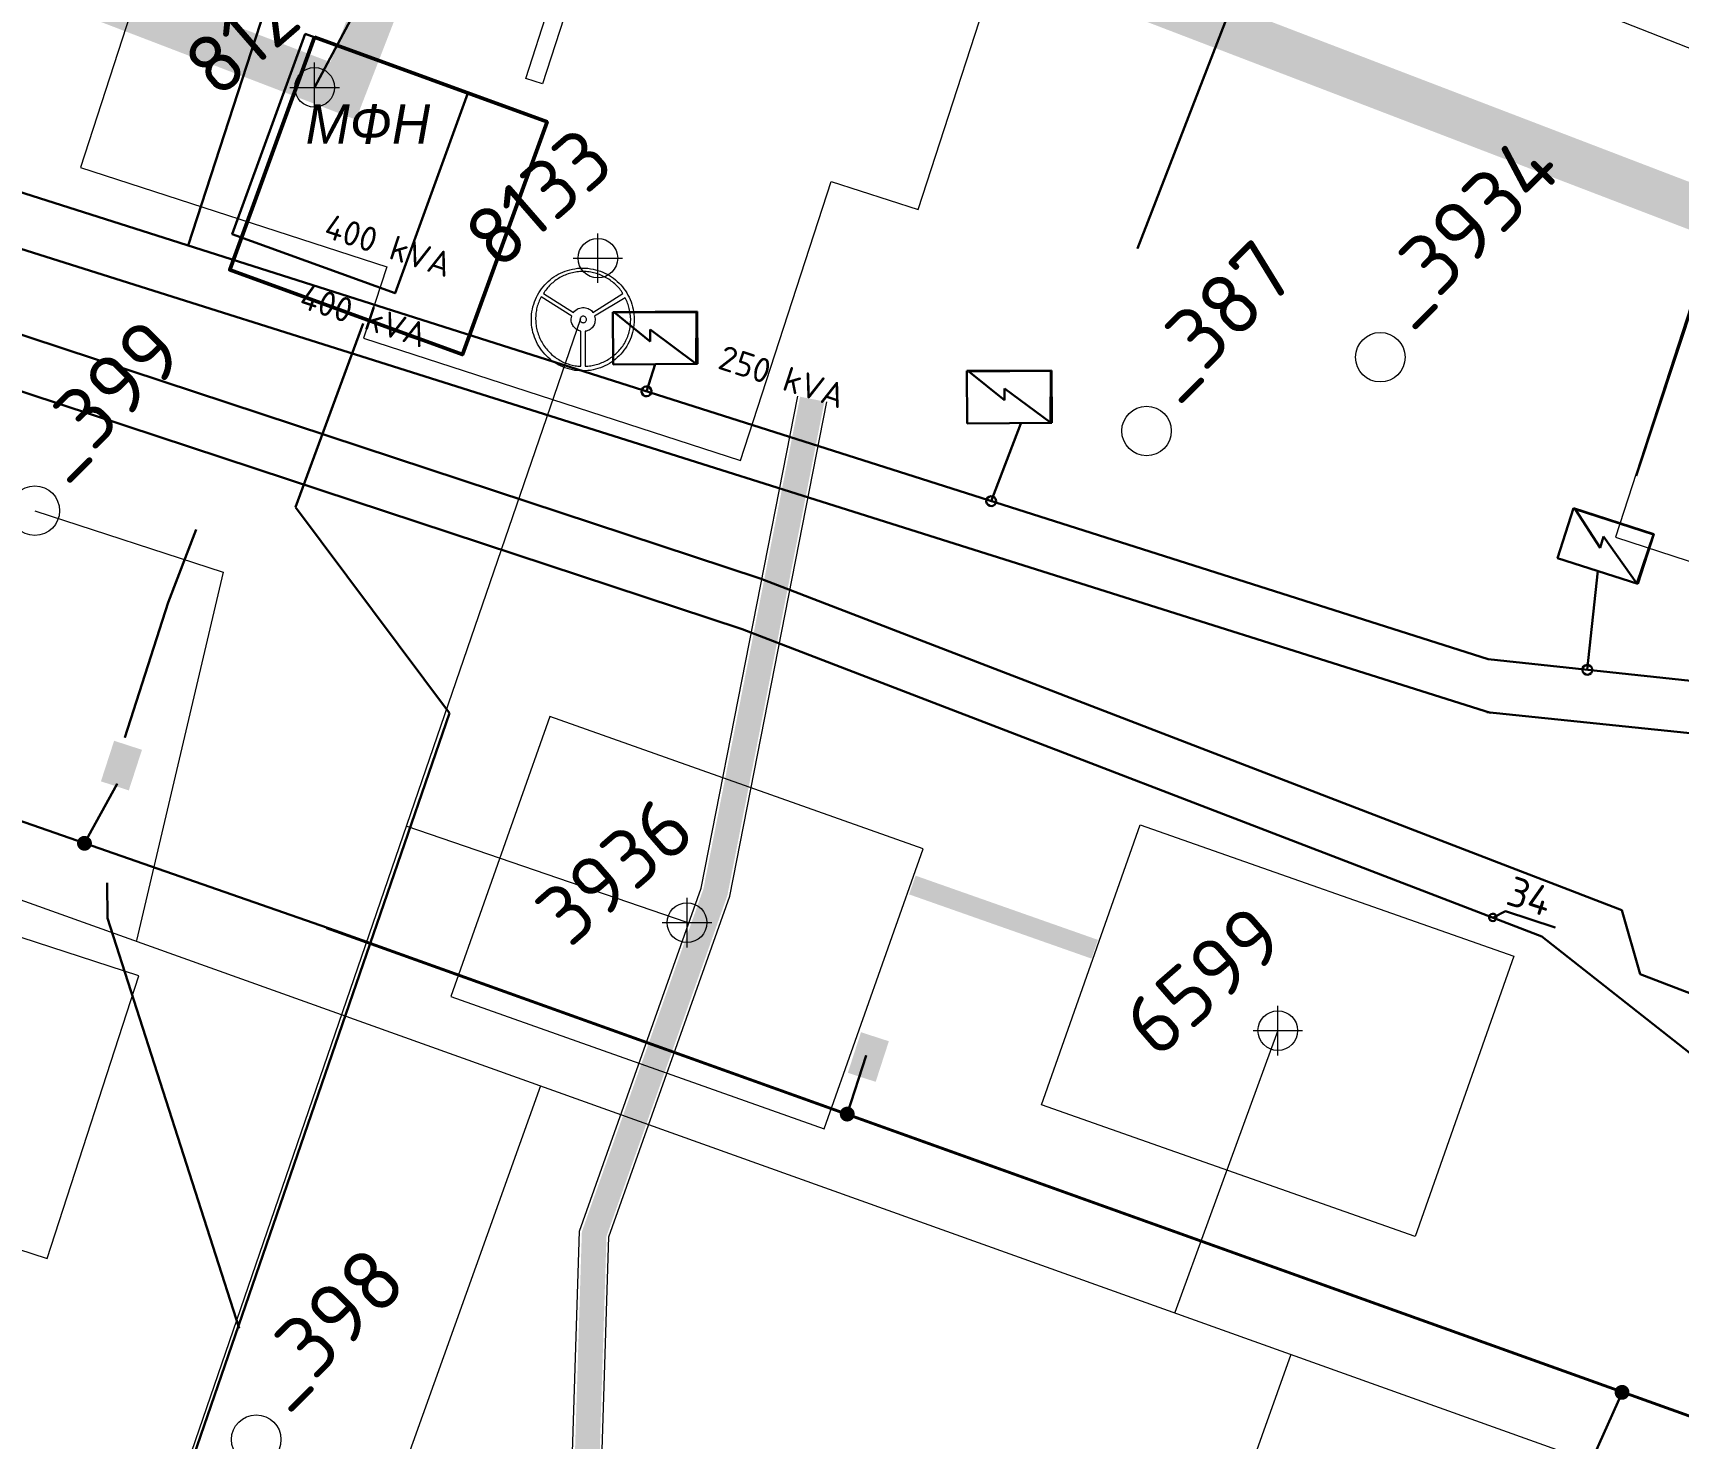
# Model space of a CAD drawing. Header units: millimetres. Extents: x 519 to 9564855, y -810 to 5021775.
# Drawn here: x 9532235.9 to 9532568.1, y 4999349.7 to 4999633.5 of the extents above; entities that cross this region are included whole.
import ezdxf

# ---------------------------------------------------------------- set-up
doc = ezdxf.new("R2010")
doc.units = ezdxf.units.MM
doc.header["$LTSCALE"] = 2
doc.header["$MEASUREMENT"] = 0
doc.header["$PDMODE"] = 2
doc.header["$PDSIZE"] = 5
doc.linetypes.add('1', pattern=[0])
for name, color, linetype in [('Existing roads', 41, 'Continuous'), ('OilColl&Flowlines', 3, 'Continuous'), ('OLD WELLS(dr.bfr2000)', 24, 'Continuous'), ('ROAD_GROUND', 9, 'Continuous'), ('Наименования объектов', 250, 'Continuous'), ('Скважины на 2013 год.', 21, '1'), ('Скважины на 2015 год', 7, 'Continuous'), ('Скважины на 2020 год', 140, 'Continuous')]:
    doc.layers.add(name, color=color, linetype=linetype)
for name, color, linetype, lineweight in [('SteamInjInfrastructure', 25, 'Continuous', 100), ('Скважины на 2022 год', 60, 'Continuous', 13), ('ТХ_Проект. НГ', 244, 'g_122_n', 50), ('Электро', 1, 'Continuous', 30), ('Электроснаб', 1, 'Continuous', 18), ('Электроснабжене', 1, 'Continuous', 18)]:
    doc.layers.add(name, color=color, linetype=linetype, lineweight=lineweight)
doc.styles.add('92051501$0$STANDARD', font='simplex.shx')
doc.styles.add('Elect', font='isocpeur.ttf')
doc.styles.add('GeoApp', font='', dxfattribs={"height": 1})
doc.styles.add('Line_GUGK', font='')
doc.styles.get("Standard").update_dxf_attribs({"font": 'isocpeur.ttf', "width": 0.5})
doc.styles.get('GeoApp').set_extended_font_data('D431', italic=True)
doc.styles.get('Line_GUGK').set_extended_font_data('Bm431', italic=True)
doc.linetypes.add('g5_122_n', pattern='A,1,-1,1.5,-0.3,["Н",GeoApp,S=1,R=0,X=0,Y=-0.5],-1.5,1.5,-1,4,-1,4,-1,3', length=20.8)
doc.linetypes.add('g_122_n', pattern='A,2,-2,3,-0.6,["Н",Line_GUGK,S=2,R=0,X=0,Y=-1],-3,3,-2,8,-2,8,-2,6', length=41.6)
doc.linetypes.add('STM_LINE', pattern='A,0.5,-0.2,["S",92051501$0$STANDARD,S=0.1,R=0,X=-0.1,Y=-0.05],-0.05', length=0.75)
pattern_1 = [(45, (2e-07, 3e-08), (-2.6516504294, 2.6516504294), [])]

# ---------------------------------------------------------------- blocks, each defined once
blk = doc.blocks.new('A$C80b59c50')
at = {"color": 24, "linetype": 'g5_122_n', "lineweight": 30, "ltscale": 5}
for p, q in [((66.31, 37.82, -25.78), (52.67, 0.73, -25.78)), ((52.67, 0.73, -25.78), (83.73, -40.89, -25.78)), ((83.73, -40.89, -25.78), (-70.19, -488.02, -25.78))]:
    blk.add_line(p, q, dxfattribs=at)
at = {"color": 1, "linetype": 'ByBlock', "lineweight": 30, "ltscale": 5, "elevation": -25.78}
blk.add_lwpolyline([(54.57, 96.29), (87.46, 84.32), (72.76, 43.91), (39.86, 55.88)], close=True, dxfattribs=at)
at = {"layer": 'Наименования объектов', "lineweight": 50, "ltscale": 0.5, "elevation": -25.78}
blk.add_lwpolyline([(56.45, 95.6), (39.35, 48.62), (86.34, 31.52), (103.43, 78.51), (56.45, 95.6)], dxfattribs=at)
at = {"color": 6, "linetype": 'ByBlock', "lineweight": 50, "style": 'GeoApp'}
blk.add_text('МФН', height=8, dxfattribs=at).set_placement((54.69, 74.1))

msp = doc.modelspace()

# ---------------------------------------------------------------- hatches: boundary and pattern name
at = {"layer": 'Existing roads', "linetype": 'ByBlock', "lineweight": 0, "ltscale": 80}
h = msp.add_hatch(dxfattribs=at)
h.set_pattern_fill('ANSI31', color=0, scale=30, style=0)
h.set_pattern_definition(pattern_1)
edge = h.paths.add_edge_path()
edge.add_line((9532778.519, 4999230.469), (9531406.804, 4999722.068))
edge.add_line((9531988.9698, 4999513.27001), (9531985.02959, 4999501.29115))
edge.add_line((9531985.02959, 4999501.29115), (9532135.5995, 4999447.17366))
edge.add_line((9532135.5995, 4999447.17366), (9532139.95261, 4999459.32019))
h = msp.add_hatch(dxfattribs=at)
h.set_pattern_fill('ANSI31', color=0, scale=30, style=0)
h.set_pattern_definition(pattern_1)
edge = h.paths.add_edge_path()
edge.add_line((9531793.51542, 4999569.26863), (9531798.02798, 4999581.86007))
edge.add_line((9531941.09132, 4999530.58864), (9531936.69892, 4999518.35317))
edge.add_line((9531936.69892, 4999518.35317), (9531793.51542, 4999569.26863))
edge.add_line((9532778.519, 4999230.469), (9531406.804, 4999722.068))
h = msp.add_hatch(dxfattribs=at)
h.set_pattern_fill('ANSI31', color=0, scale=30, style=0)
h.set_pattern_definition(pattern_1)
edge = h.paths.add_edge_path()
edge.add_line((9531785.9778, 4999571.94897), (9531748.25838, 4999585.36184))
edge.add_line((9531748.25838, 4999585.36184), (9531752.81099, 4999598.06506))
edge.add_line((9531790.46586, 4999584.57021), (9531785.9778, 4999571.94897))
edge.add_line((9532778.519, 4999230.469), (9531406.804, 4999722.068))
at = {"layer": 'Электро', "ltscale": 0.5}
for points in [[(9532249.64778, 4999482.33798), (9532255.27016, 4999480.51193), (9532257.93229, 4999488.70857), (9532252.30992, 4999490.53462)], [(9532400.47836, 4999423.47851), (9532406.10074, 4999421.65245), (9532408.76288, 4999429.84909), (9532403.1405, 4999431.67515)]]:
    msp.add_hatch(color=256, dxfattribs=at).paths.add_polyline_path(points)
at = {"layer": 'Электроснаб', "linetype": 'ByBlock', "lineweight": 0, "ltscale": 0.5}
for points in [[(9532249.64778, 4999482.33798), (9532255.27016, 4999480.51193), (9532257.93229, 4999488.70857), (9532252.30992, 4999490.53462)], [(9532400.47836, 4999423.47851), (9532406.10074, 4999421.65245), (9532408.76288, 4999429.84909), (9532403.1405, 4999431.67515)]]:
    msp.add_hatch(color=1, dxfattribs=at).paths.add_polyline_path(points)
at = {"layer": 'Электроснабжене', "linetype": 'ByBlock', "lineweight": 0, "ltscale": 0.5}
for points in [[(9532249.64778, 4999482.33798), (9532255.27016, 4999480.51193), (9532257.93229, 4999488.70857), (9532252.30992, 4999490.53462)], [(9532400.47836, 4999423.47851), (9532406.10074, 4999421.65245), (9532408.76288, 4999429.84909), (9532403.1405, 4999431.67515)]]:
    msp.add_hatch(color=1, dxfattribs=at).paths.add_polyline_path(points)

# ---------------------------------------------------------------- linework, layer by layer
at = {"layer": 'OilColl&Flowlines', "linetype": 'ByBlock', "lineweight": 0, "ltscale": 50}
for p, q in [((9531593.58748, 4999687.40406), (9532633.13594, 4999315.37923, 0.66924)), ((9532236.3, 4999537), (9532274.32905, 4999524.59874)), ((9532274.32905, 4999524.59874), (9532256.81459, 4999450.17574)), ((9532487.3, 4999432), (9532466.52179, 4999375.05962)), ((9532309.25768, 4999339.32512), (9532338.4852, 4999420.92172))]:
    msp.add_line(p, q, dxfattribs=at)
at = {"layer": 'OilColl&Flowlines', "lineweight": 0}
msp.add_line((9532346.5, 4999575.75), (9532165.95911, 4999050.15317), dxfattribs=at)
at = {"layer": 'OilColl&Flowlines', "lineweight": 0, "ltscale": 50}
msp.add_line((9532469, 4999308), (9532490.00717, 4999366.64727), dxfattribs=at)
at = {"layer": 'OilColl&Flowlines', "lineweight": 0}
for points in [[(9532346.95701, 4999586.00169), (9532346.95701, 4999586.00169), (9532347.48674, 4999585.9913), (9532348.00607, 4999585.94975), (9532348.52541, 4999585.87705), (9532349.03436, 4999585.79395), (9532349.53292, 4999585.66931), (9532350.02109, 4999585.53428), (9532350.50927, 4999585.3681), (9532350.97667, 4999585.18114), (9532351.43369, 4999584.9734), (9532351.88032, 4999584.74489), (9532352.31656, 4999584.49561), (9532352.74241, 4999584.22556), (9532353.14749, 4999583.93473), (9532353.54219, 4999583.62313), (9532353.91611, 4999583.30114), (9532354.27965, 4999582.95838), (9532354.62241, 4999582.59484), (9532354.95478, 4999582.22092), (9532355.26638, 4999581.82623), (9532355.55721, 4999581.42115), (9532355.82727, 4999580.99529), (9532356.07655, 4999580.55905), (9532356.30505, 4999580.11242), (9532356.52317, 4999579.65541), (9532356.71014, 4999579.17762), (9532356.87632, 4999578.69983), (9532357.01135, 4999578.20127), (9532357.1256, 4999577.7027), (9532357.21908, 4999577.19376), (9532357.29179, 4999576.67442), (9532357.33334, 4999576.1447), (9532357.34372, 4999575.61498), (9532357.34372, 4999575.61498), (9532357.33334, 4999575.07487), (9532357.29179, 4999574.54514), (9532357.21908, 4999574.02581), (9532357.1256, 4999573.51686), (9532357.01135, 4999573.0183), (9532356.87632, 4999572.51974), (9532356.71014, 4999572.03156), (9532356.52317, 4999571.56416), (9532356.30505, 4999571.10714), (9532356.07655, 4999570.66051), (9532355.82727, 4999570.22427), (9532355.55721, 4999569.79842), (9532355.26638, 4999569.39334), (9532354.95478, 4999568.99864), (9532354.62241, 4999568.62472), (9532354.27965, 4999568.26118), (9532353.91611, 4999567.91842), (9532353.54219, 4999567.59643), (9532353.14749, 4999567.28483), (9532352.74241, 4999566.99401), (9532352.31656, 4999566.72395), (9532351.88032, 4999566.47467), (9532351.43369, 4999566.24616), (9532350.97667, 4999566.03843), (9532350.50927, 4999565.85147), (9532350.02109, 4999565.69567), (9532349.53292, 4999565.55025), (9532349.03436, 4999565.436), (9532348.52541, 4999565.34252), (9532348.00607, 4999565.2802), (9532347.48674, 4999565.23865), (9532346.95701, 4999565.22826), (9532346.95701, 4999565.22826), (9532346.41691, 4999565.23865), (9532345.88718, 4999565.2802), (9532345.36785, 4999565.34252), (9532344.8589, 4999565.436), (9532344.34995, 4999565.55025), (9532343.86177, 4999565.69567), (9532343.3736, 4999565.85147), (9532342.9062, 4999566.03843), (9532342.4388, 4999566.24616), (9532341.99217, 4999566.47467), (9532341.55592, 4999566.72395), (9532341.14046, 4999566.99401), (9532340.73537, 4999567.28483), (9532340.34068, 4999567.59643), (9532339.96676, 4999567.91842), (9532339.60322, 4999568.26118), (9532339.26046, 4999568.62472), (9532338.92809, 4999568.99864), (9532338.62687, 4999569.39334), (9532338.33604, 4999569.79842), (9532338.06599, 4999570.22427), (9532337.81671, 4999570.66051), (9532337.5882, 4999571.10714), (9532337.38047, 4999571.56416), (9532337.19351, 4999572.03156), (9532337.03771, 4999572.51974), (9532336.89229, 4999573.0183), (9532336.77804, 4999573.51686), (9532336.68456, 4999574.02581), (9532336.62224, 4999574.54514), (9532336.58069, 4999575.07487), (9532336.5703, 4999575.61498), (9532336.5703, 4999575.61498), (9532336.58069, 4999576.1447), (9532336.62224, 4999576.67442), (9532336.68456, 4999577.19376), (9532336.77804, 4999577.7027), (9532336.89229, 4999578.20127), (9532337.03771, 4999578.69983), (9532337.19351, 4999579.17762), (9532337.38047, 4999579.65541), (9532337.5882, 4999580.11242), (9532337.81671, 4999580.55905), (9532338.06599, 4999580.99529), (9532338.33604, 4999581.42115), (9532338.62687, 4999581.82623), (9532338.92809, 4999582.22092), (9532339.26046, 4999582.59484), (9532339.60322, 4999582.95838), (9532339.96676, 4999583.30114), (9532340.34068, 4999583.62313), (9532340.73537, 4999583.93473), (9532341.14046, 4999584.22556), (9532341.55592, 4999584.49561), (9532341.99217, 4999584.74489), (9532342.4388, 4999584.9734), (9532342.9062, 4999585.18114), (9532343.3736, 4999585.3681), (9532343.86177, 4999585.53428), (9532344.34995, 4999585.66931), (9532344.8589, 4999585.79395), (9532345.36785, 4999585.87705), (9532345.88718, 4999585.94975), (9532346.41691, 4999585.9913), (9532346.95701, 4999586.00169)], [(9532345.08741, 4999577.03795), (9532345.08741, 4999577.03795), (9532345.29514, 4999577.28724), (9532345.53403, 4999577.50536), (9532345.7937, 4999577.68193), (9532346.05337, 4999577.81696), (9532346.33381, 4999577.91044), (9532346.62464, 4999577.98315), (9532346.91547, 4999578.01431), (9532347.2063, 4999578.01431), (9532347.48674, 4999577.98315), (9532347.76718, 4999577.92083), (9532348.02685, 4999577.83773), (9532348.26574, 4999577.72348), (9532348.49425, 4999577.58845), (9532348.68121, 4999577.42226), (9532348.8474, 4999577.24569), (9532348.98242, 4999577.03795), (9532355.06904, 4999580.84988), (9532355.06904, 4999580.84988), (9532354.92362, 4999581.08877), (9532354.75743, 4999581.31728), (9532354.59125, 4999581.54579), (9532354.41467, 4999581.77429), (9532354.22771, 4999581.99242), (9532354.04075, 4999582.21054), (9532353.83302, 4999582.41827), (9532353.62528, 4999582.626), (9532353.40716, 4999582.82335), (9532353.18904, 4999583.0207), (9532352.95015, 4999583.20766), (9532352.71125, 4999583.38423), (9532352.47236, 4999583.56081), (9532352.22308, 4999583.727), (9532351.96341, 4999583.89318), (9532351.70374, 4999584.0386), (9532351.43369, 4999584.18401), (9532351.16363, 4999584.32943), (9532350.88319, 4999584.45407), (9532350.60275, 4999584.57871), (9532350.32231, 4999584.69296), (9532350.03148, 4999584.79683), (9532349.74065, 4999584.89031), (9532349.44982, 4999584.9734), (9532349.14861, 4999585.0565), (9532348.8474, 4999585.11882), (9532348.54618, 4999585.18114), (9532348.23458, 4999585.23307), (9532347.93337, 4999585.26423), (9532347.62176, 4999585.29539), (9532347.31016, 4999585.30578), (9532346.99856, 4999585.31616), (9532346.99856, 4999585.31616), (9532346.68696, 4999585.30578), (9532346.37536, 4999585.29539), (9532346.06376, 4999585.26423), (9532345.75216, 4999585.23307), (9532345.45094, 4999585.18114), (9532345.14973, 4999585.1292), (9532344.84851, 4999585.06688), (9532344.55768, 4999584.99417), (9532344.25647, 4999584.90069), (9532343.97603, 4999584.80721), (9532343.6852, 4999584.71373), (9532343.40476, 4999584.59948), (9532343.1347, 4999584.47484), (9532342.86465, 4999584.3502), (9532342.5946, 4999584.21517), (9532342.33493, 4999584.06976), (9532342.07526, 4999583.92434), (9532341.82598, 4999583.75816), (9532341.5767, 4999583.59197), (9532341.3378, 4999583.42578), (9532341.1093, 4999583.23882), (9532340.88079, 4999583.05186), (9532340.66267, 4999582.8649), (9532340.44455, 4999582.65717), (9532340.23681, 4999582.44943), (9532340.03947, 4999582.2417), (9532339.8525, 4999582.02358), (9532339.66554, 4999581.79507), (9532339.48897, 4999581.56656), (9532339.3124, 4999581.33805), (9532339.15659, 4999581.09916), (9532339.00079, 4999580.84988), (9532345.08741, 4999577.03795)], [(9532346.55193, 4999573.22603), (9532346.55193, 4999573.22603), (9532346.31304, 4999573.30913), (9532346.08453, 4999573.40261), (9532345.85602, 4999573.52725), (9532345.64829, 4999573.66227), (9532345.45094, 4999573.81807), (9532345.27437, 4999573.98426), (9532345.10818, 4999574.17122), (9532344.97315, 4999574.36857), (9532344.84851, 4999574.5763), (9532344.74464, 4999574.79443), (9532344.67194, 4999575.02293), (9532344.62, 4999575.26183), (9532344.59923, 4999575.51111), (9532344.60962, 4999575.76039), (9532344.65116, 4999576.00967), (9532344.72387, 4999576.26934), (9532338.52301, 4999580.16435), (9532338.52301, 4999580.16435), (9532338.38798, 4999579.91507), (9532338.26334, 4999579.66579), (9532338.14908, 4999579.40612), (9532338.04522, 4999579.14646), (9532337.94135, 4999578.8764), (9532337.84787, 4999578.59596), (9532337.76478, 4999578.32591), (9532337.69207, 4999578.03508), (9532337.62975, 4999577.75464), (9532337.57781, 4999577.46381), (9532337.52588, 4999577.17298), (9532337.49472, 4999576.88215), (9532337.46356, 4999576.58094), (9532337.44279, 4999576.27972), (9532337.4324, 4999575.97851), (9532337.4324, 4999575.6773), (9532337.44279, 4999575.37608), (9532337.46356, 4999575.07487), (9532337.48433, 4999574.76327), (9532337.52588, 4999574.46205), (9532337.56743, 4999574.16084), (9532337.62975, 4999573.85962), (9532337.69207, 4999573.55841), (9532337.76478, 4999573.25719), (9532337.84787, 4999572.95598), (9532337.94135, 4999572.66515), (9532338.04522, 4999572.37432), (9532338.15947, 4999572.08349), (9532338.28411, 4999571.79267), (9532338.41914, 4999571.51222), (9532338.56455, 4999571.23178), (9532338.72035, 4999570.95134), (9532338.72035, 4999570.95134), (9532338.87615, 4999570.68129), (9532339.05273, 4999570.42162), (9532339.21892, 4999570.16195), (9532339.40588, 4999569.91267), (9532339.60322, 4999569.67378), (9532339.80057, 4999569.43488), (9532339.99792, 4999569.20637), (9532340.21604, 4999568.98825), (9532340.42377, 4999568.78052), (9532340.65228, 4999568.57279), (9532340.88079, 4999568.37544), (9532341.11968, 4999568.18848), (9532341.35858, 4999568.00152), (9532341.59747, 4999567.83533), (9532341.84675, 4999567.66914), (9532342.10642, 4999567.51334), (9532342.3557, 4999567.35754), (9532342.62576, 4999567.22251), (9532342.88542, 4999567.08749), (9532343.15548, 4999566.96285), (9532343.42553, 4999566.84859), (9532343.70597, 4999566.74472), (9532343.97603, 4999566.64086), (9532344.25647, 4999566.55776), (9532344.5473, 4999566.47467), (9532344.82774, 4999566.40196), (9532345.10818, 4999566.33964), (9532345.39901, 4999566.28771), (9532345.68984, 4999566.23578), (9532345.97028, 4999566.20462), (9532346.2611, 4999566.18384), (9532346.55193, 4999566.16307), (9532346.55193, 4999573.22603)], [(9532349.34596, 4999576.26934), (9532349.34596, 4999576.26934), (9532349.40828, 4999575.99928), (9532349.43944, 4999575.72923), (9532349.43944, 4999575.46956), (9532349.41866, 4999575.22028), (9532349.37712, 4999574.971), (9532349.3148, 4999574.7321), (9532349.22132, 4999574.51398), (9532349.11745, 4999574.30625), (9532348.98242, 4999574.1089), (9532348.81624, 4999573.92194), (9532348.63966, 4999573.76614), (9532348.44231, 4999573.61034), (9532348.22419, 4999573.4857), (9532347.9853, 4999573.38183), (9532347.72563, 4999573.28835), (9532347.44519, 4999573.22603), (9532347.44519, 4999566.16307), (9532347.44519, 4999566.16307), (9532347.72563, 4999566.17346), (9532348.00607, 4999566.19423), (9532348.28651, 4999566.22539), (9532348.56695, 4999566.26694), (9532348.8474, 4999566.31887), (9532349.12784, 4999566.3708), (9532349.40828, 4999566.44351), (9532349.68872, 4999566.51622), (9532349.96916, 4999566.59931), (9532350.2496, 4999566.69279), (9532350.53004, 4999566.79666), (9532350.8001, 4999566.90053), (9532351.07015, 4999567.02517), (9532351.34021, 4999567.14981), (9532351.61026, 4999567.28483), (9532351.86993, 4999567.43025), (9532352.1296, 4999567.57566), (9532352.38926, 4999567.74185), (9532352.63854, 4999567.90804), (9532352.88783, 4999568.08461), (9532353.12672, 4999568.26118), (9532353.36561, 4999568.45853), (9532353.59412, 4999568.65588), (9532353.82263, 4999568.86361), (9532354.04075, 4999569.07135), (9532354.24849, 4999569.29986), (9532354.45622, 4999569.52836), (9532354.65357, 4999569.76726), (9532354.84053, 4999570.00615), (9532355.02749, 4999570.25543), (9532355.19368, 4999570.5151), (9532355.35986, 4999570.78515), (9532355.35986, 4999570.78515), (9532355.51566, 4999571.0656), (9532355.66108, 4999571.34604), (9532355.7961, 4999571.63687), (9532355.92075, 4999571.91731), (9532356.02461, 4999572.20813), (9532356.12848, 4999572.50935), (9532356.22196, 4999572.80018), (9532356.30505, 4999573.091), (9532356.37776, 4999573.39222), (9532356.45047, 4999573.69343), (9532356.5024, 4999573.98426), (9532356.54395, 4999574.28548), (9532356.57511, 4999574.58669), (9532356.60627, 4999574.88791), (9532356.61666, 4999575.17873), (9532356.62704, 4999575.47995), (9532356.62704, 4999575.78116), (9532356.60627, 4999576.07199), (9532356.58549, 4999576.36282), (9532356.55433, 4999576.66403), (9532356.52317, 4999576.95486), (9532356.47124, 4999577.2353), (9532356.41931, 4999577.52613), (9532356.3466, 4999577.80657), (9532356.27389, 4999578.08701), (9532356.1908, 4999578.36745), (9532356.09732, 4999578.64789), (9532356.00384, 4999578.91795), (9532355.88959, 4999579.17762), (9532355.77533, 4999579.44767), (9532355.65069, 4999579.70734), (9532355.51566, 4999579.95662), (9532349.34596, 4999576.26934)], [(9532347.04011, 4999576.26934), (9532347.04011, 4999576.26934), (9532346.90508, 4999576.25895), (9532346.78044, 4999576.2174), (9532346.67657, 4999576.15508), (9532346.57271, 4999576.08238), (9532346.5, 4999575.97851), (9532346.43768, 4999575.87464), (9532346.39613, 4999575.75), (9532346.38575, 4999575.61498), (9532346.38575, 4999575.61498), (9532346.39613, 4999575.47995), (9532346.43768, 4999575.36569), (9532346.5, 4999575.25144), (9532346.57271, 4999575.15796), (9532346.67657, 4999575.07487), (9532346.78044, 4999575.02293), (9532346.90508, 4999574.98139), (9532347.04011, 4999574.971), (9532347.04011, 4999574.971), (9532347.17514, 4999574.98139), (9532347.28939, 4999575.02293), (9532347.40364, 4999575.07487), (9532347.49712, 4999575.15796), (9532347.58022, 4999575.25144), (9532347.63215, 4999575.36569), (9532347.6737, 4999575.47995), (9532347.68408, 4999575.61498), (9532347.68408, 4999575.61498), (9532347.6737, 4999575.75), (9532347.63215, 4999575.87464), (9532347.58022, 4999575.97851), (9532347.49712, 4999576.08238), (9532347.40364, 4999576.15508), (9532347.28939, 4999576.2174), (9532347.17514, 4999576.25895), (9532347.04011, 4999576.26934)]]:
    msp.add_lwpolyline(points, dxfattribs=at)
at = {"layer": 'OLD WELLS(dr.bfr2000)', "lineweight": 0}
for centre in [(9532508, 4999568), (9532460.8, 4999553.1), (9532236.3, 4999537), (9532281, 4999349.4)]:
    msp.add_circle(centre, 5, dxfattribs=at)
at = {"layer": 'ROAD_GROUND', "color": 8, "lineweight": 0, "const_width": 9}
msp.add_lwpolyline([(9532686.37022, 4999554.15545), (9532325.87, 4999692.26), (9532298.56, 4999621.78), (9531494.3682, 4999929.91227)], dxfattribs=at)
at = {"layer": 'ROAD_GROUND', "lineweight": 0, "const_width": 5}
msp.add_lwpolyline([(9532346.00727, 4999287.19794), (9532349.25311, 4999390.91665), (9532373.73577, 4999459.94973), (9532393.29323, 4999559.53314)], dxfattribs=at)
at = {"layer": 'ROAD_GROUND', "lineweight": 0}
for points in [[(9532343.00874, 4999287.29178), (9532346.26921, 4999391.47829), (9532370.83454, 4999460.74445), (9532390.34947, 4999560.11127)], [(9532349.0058, 4999287.10411), (9532352.237, 4999390.355), (9532376.637, 4999459.155), (9532396.237, 4999558.955)]]:
    msp.add_lwpolyline(points, dxfattribs=at)
at = {"layer": 'SteamInjInfrastructure', "color": 6, "linetype": 'STM_LINE', "lineweight": 0, "ltscale": 15}
msp.add_line((9532710.904, 4999574.956), (9532463.055, 4999672.74), dxfattribs=at)
at = {"layer": 'Скважины на 2013 год.', "color": 3, "linetype": 'ByBlock', "lineweight": 0, "ltscale": 5}
msp.add_line((9532368, 4999453.8), (9532311.30053, 4999473.27609), dxfattribs=at)
at = {"layer": 'Скважины на 2013 год.', "color": 0, "linetype": 'ByBlock', "lineweight": 0}
msp.add_lwpolyline([(9532320.27616, 4999438.88574), (9532395.68037, 4999412.16111), (9532415.72384, 4999468.71426), (9532340.31963, 4999495.43889)], close=True, dxfattribs=at)
msp.add_circle((9532368, 4999453.8), 4, dxfattribs=at)
msp.add_point((9532368, 4999453.8), dxfattribs=at)
at = {"layer": 'Скважины на 2015 год', "color": 9, "linetype": 'ByBlock', "lineweight": 0, "ltscale": 5, "const_width": 4}
msp.add_lwpolyline([(9532413.50758, 4999461.39997), (9532450.33055, 4999448.43553)], dxfattribs=at)
at = {"layer": 'Скважины на 2020 год', "color": 0, "linetype": 'ByBlock', "lineweight": 0}
msp.add_lwpolyline([(9532534.98879, 4999447.01498), (9532515.06319, 4999390.42019), (9532439.60347, 4999416.98766), (9532459.52908, 4999473.58245), (9532534.98879, 4999447.01498)], dxfattribs=at)
msp.add_circle((9532487.3, 4999432), 4, dxfattribs=at)
msp.add_point((9532487.3, 4999432), dxfattribs=at)
at = {"layer": 'Скважины на 2022 год', "color": 0, "lineweight": 0}
for points in [[(9532397.10025, 4999603.51695), (9532414.67175, 4999597.80762), (9532433.21277, 4999654.87102), (9532357.12825, 4999679.59238), (9532338.79975, 4999623.18305)], [(9532335.43559, 4999624.27613), (9532340.11277, 4999638.67102), (9532264.02825, 4999663.39238), (9532245.48723, 4999606.32898), (9532307.36441, 4999586.22387)], [(9532338.79975, 4999623.18305), (9532335.43559, 4999624.27613)], [(9532307.36441, 4999586.22387), (9532302.68723, 4999571.82898), (9532378.77175, 4999547.10762), (9532397.10025, 4999603.51695)]]:
    msp.add_lwpolyline(points, dxfattribs=at)
msp.add_lwpolyline([(9532555.48723, 4999531.62898), (9532631.57175, 4999506.90762), (9532650.11277, 4999563.97102), (9532574.02825, 4999588.69238)], close=True, dxfattribs=at)
at = {"layer": 'Скважины на 2022 год', "color": 0, "linetype": 'ByBlock', "lineweight": 0}
msp.add_lwpolyline([(9532163.03835, 4999411.80962), (9532162.68723, 4999410.72898), (9532238.77175, 4999386.00762), (9532257.31277, 4999443.07102), (9532198.16165, 4999462.29038)], dxfattribs=at)
at = {"layer": 'Скважины на 2022 год', "color": 0, "lineweight": 0}
for centre in [(9532292.8, 4999622.5), (9532350, 4999588)]:
    msp.add_circle(centre, 4, dxfattribs=at)
at = {"layer": 'Скважины на 2022 год', "color": 0, "lineweight": 0, "ltscale": 50}
for p in [(9532292.8, 4999622.5), (9532350, 4999588)]:
    msp.add_point(p, dxfattribs=at)
at = {"layer": 'ТХ_Проект. НГ', "color": 3, "linetype": 'ByBlock', "lineweight": 30, "ltscale": 0.3}
msp.add_lwpolyline([(9532292.8, 4999622.5), (9532321.59552, 4999676.45166)], dxfattribs=at)
at = {"layer": 'Электро'}
for p, q in [((9532267.28842, 4999590.56373, 0), (9532302.24065, 4999698.13564, 0)), ((9532529.78826, 4999506.99141, 0), (9531954.48733, 4999690.15049, 0)), ((9531951.21941, 4999678.92053, 0), (9532530.2323, 4999496.20765, 0)), ((9532458.97443, 4999589.94091, 0), (9532490.63414, 4999671.73859, 0)), ((9531947.31153, 4999666.97249, 0), (9532382.76957, 4999523.29298, 0)), ((9532379.16957, 4999513.09298, 0), (9531943.98812, 4999656.51914, 0)), ((9532352.99274, 4999577.11061, 0), (9532370.04117, 4999577.21495, 0)), ((9532353.05744, 4999566.53826, 0), (9532352.99274, 4999577.11061, 0)), ((9532369.94392, 4999577.1165, 0), (9532353.34832, 4999577.01493, 0)), ((9532353.34832, 4999577.01493, 0), (9532360.5601, 4999571.1877, 0)), ((9532369.87023, 4999566.67404, 0), (9532369.94392, 4999577.1165, 0)), ((9532370.04117, 4999577.21495, 0), (9532370.10588, 4999566.6426, 0)), ((9532360.5601, 4999571.1877, 0), (9532360.54556, 4999573.56293, 0)), ((9532360.54556, 4999573.56293, 0), (9532369.87023, 4999566.67404, 0)), ((9532370.10588, 4999566.6426, 0), (9532353.05744, 4999566.53826, 0)), ((9532361.58166, 4999566.59043, 0), (9532359.83367, 4999561.10001, 0)), ((9532424.54207, 4999565.21565, 0), (9532441.5905, 4999565.31999, 0)), ((9532424.60677, 4999554.6433, 0), (9532424.54207, 4999565.21565, 0)), ((9532441.49325, 4999565.22154, 0), (9532424.89765, 4999565.11998, 0)), ((9532424.89765, 4999565.11998, 0), (9532432.10943, 4999559.29274, 0)), ((9532441.41956, 4999554.77908, 0), (9532441.49325, 4999565.22154, 0)), ((9532441.5905, 4999565.31999, 0), (9532441.6552, 4999554.74764, 0)), ((9532432.10943, 4999559.29274, 0), (9532432.09489, 4999561.66798, 0)), ((9532432.09489, 4999561.66798, 0), (9532441.41956, 4999554.77908, 0)), ((9532441.6552, 4999554.74764, 0), (9532424.60677, 4999554.6433, 0)), ((9532435.39425, 4999554.60607, 0), (9532429.44113, 4999538.93902, 0)), ((9532543.80382, 4999527.44091), (9532547.04974, 4999537.50286)), ((9532547.04974, 4999537.50286), (9532563.27512, 4999532.26864)), ((9532563.15195, 4999532.20556), (9532547.35754, 4999537.30075)), ((9532547.35754, 4999537.30075), (9532552.3844, 4999529.50991)), ((9532061.92646, 4999534.46583, 0), (9532246.32381, 4999469.8236, 0)), ((9532263.19695, 4999518.47145, 0), (9532268.90261, 4999533.19684, 0)), ((9532552.3844, 4999529.50991), (9532553.11364, 4999531.77047)), ((9532553.11364, 4999531.77047), (9532559.81521, 4999522.31028)), ((9532559.81521, 4999522.31028), (9532563.15195, 4999532.20556)), ((9532563.27512, 4999532.26864), (9532560.02919, 4999522.2067)), ((9532560.02919, 4999522.2067), (9532543.80382, 4999527.44091)), ((9532382.76957, 4999523.29298, 0), (9532556.76688, 4999456.32614, 0)), ((9532254.46895, 4999491.20509, 0), (9532263.19695, 4999518.47145, 0)), ((9532540.65583, 4999451.03353, 0), (9532379.16957, 4999513.09298, 0)), ((9532529.78826, 4999506.99141, 0), (9532711.69286, 4999487.75913, 0)), ((9532529.50905, 4999496.28213, 0), (9532699.81658, 4999478.74283, 0)), ((9532252.91207, 4999481.86959, 0), (9532246.32381, 4999469.8236, 0)), ((9532246.32381, 4999469.8236, 0), (9532296.91938, 4999452.20889, 0)), ((9532250.91621, 4999461.82766, 0), (9532250.94841, 4999454.68406, 0)), ((9532530.91775, 4999454.91405), (9532533.26593, 4999456.10831)), ((9532533.26593, 4999456.10831), (9532543.34738, 4999452.83265)), ((9532556.76688, 4999456.32614, 0), (9532560.50415, 4999443.40578, 0)), ((9532250.94841, 4999454.68406, 0), (9532277.53335, 4999371.88322, 0)), ((9532295.22291, 4999452.70037, 0), (9532581.78295, 4999349.99595, 0)), ((9532296.91938, 4999452.20889, 0), (9532581.83338, 4999350.10233, 0)), ((9532540.65583, 4999451.03353, 0), (9532653.44302, 4999361.99208, 0)), ((9532673.46957, 4999399.99298, 0), (9532560.50415, 4999443.40578, 0)), ((9532353.91134, 4998906.43992, 0), (9532556.82514, 4999358.94094, 0))]:
    msp.add_line(p, q, dxfattribs=at)
at = {"layer": 'Электро', "ltscale": 25}
for p, q in [((9532559.67781, 4999544.02701), (9532583.82294, 4999616.99908)), ((9532551.9165, 4999524.82381), (9532549.80735, 4999504.87485, 0))]:
    msp.add_line(p, q, dxfattribs=at)
at = {"layer": 'Электро', "ltscale": 80}
msp.add_line((9532404.21145, 4999427.00542), (9532400.3559, 4999415.13925), dxfattribs=at)
at = {"layer": 'Электро', "ltscale": 25}
for centre, radius, start, end in [((9532359.83312, 4999561.1002, 0), 1, 162, 342), ((9532359.83312, 4999561.1002, 0), 1, 342, 162), ((9532429.44058, 4999538.93921, 0), 1, 162, 342), ((9532429.44058, 4999538.93921, 0), 1, 342, 162), ((9532549.80681, 4999504.87503, 0), 1, 162, 342), ((9532549.80681, 4999504.87503, 0), 1, 342, 162), ((9532530.71217, 4999454.85506, 0), 0.75, 162, 342), ((9532530.71217, 4999454.85506, 0), 0.75, 342, 162)]:
    msp.add_arc(centre, radius, start, end, dxfattribs=at)
at = {"layer": 'Электро', "ltscale": 80}
for start, end in [(162, 342), (342, 162)]:
    msp.add_arc((9532400.3559, 4999415.13925), 1.25, start, end, dxfattribs=at)
at = {"layer": 'Электроснаб', "color": 1, "linetype": 'ByBlock', "lineweight": 0}
for p, q in [((9532458.97443, 4999589.94091, 0), (9532519.495, 4999746.30501, 0)), ((9532267.28842, 4999590.56373, 0), (9532302.24065, 4999698.13564, 0)), ((9532529.78826, 4999506.99141, 0), (9531954.48733, 4999690.15049, 0)), ((9531951.21941, 4999678.92053, 0), (9532530.2323, 4999496.20765, 0)), ((9531947.31153, 4999666.97249, 0), (9532382.76957, 4999523.29298, 0)), ((9532379.16957, 4999513.09298, 0), (9531943.98812, 4999656.51914, 0)), ((9532352.99274, 4999577.11061, 0), (9532370.04117, 4999577.21495, 0)), ((9532353.05744, 4999566.53826, 0), (9532352.99274, 4999577.11061, 0)), ((9532369.94392, 4999577.1165, 0), (9532353.34832, 4999577.01493, 0)), ((9532353.34832, 4999577.01493, 0), (9532360.5601, 4999571.1877, 0)), ((9532369.87023, 4999566.67404, 0), (9532369.94392, 4999577.1165, 0)), ((9532370.04117, 4999577.21495, 0), (9532370.10588, 4999566.6426, 0)), ((9532360.5601, 4999571.1877, 0), (9532360.54556, 4999573.56293, 0)), ((9532360.54556, 4999573.56293, 0), (9532369.87023, 4999566.67404, 0)), ((9532370.10588, 4999566.6426, 0), (9532353.05744, 4999566.53826, 0)), ((9532361.58166, 4999566.59043, 0), (9532359.83367, 4999561.10001, 0)), ((9532424.54207, 4999565.21565, 0), (9532441.5905, 4999565.31999, 0)), ((9532424.60677, 4999554.6433, 0), (9532424.54207, 4999565.21565, 0)), ((9532441.49325, 4999565.22154, 0), (9532424.89765, 4999565.11998, 0)), ((9532424.89765, 4999565.11998, 0), (9532432.10943, 4999559.29274, 0)), ((9532441.41956, 4999554.77908, 0), (9532441.49325, 4999565.22154, 0)), ((9532441.5905, 4999565.31999, 0), (9532441.6552, 4999554.74764, 0)), ((9532432.10943, 4999559.29274, 0), (9532432.09489, 4999561.66798, 0)), ((9532432.09489, 4999561.66798, 0), (9532441.41956, 4999554.77908, 0)), ((9532441.6552, 4999554.74764, 0), (9532424.60677, 4999554.6433, 0)), ((9532435.39425, 4999554.60607, 0), (9532429.44113, 4999538.93902, 0)), ((9532543.80382, 4999527.44091), (9532547.04974, 4999537.50286)), ((9532547.04974, 4999537.50286), (9532563.27512, 4999532.26864)), ((9532563.15195, 4999532.20556), (9532547.35754, 4999537.30075)), ((9532547.35754, 4999537.30075), (9532552.3844, 4999529.50991)), ((9532061.92646, 4999534.46583, 0), (9532246.32381, 4999469.8236, 0)), ((9532263.19695, 4999518.47145, 0), (9532268.90261, 4999533.19684, 0)), ((9532552.3844, 4999529.50991), (9532553.11364, 4999531.77047)), ((9532553.11364, 4999531.77047), (9532559.81521, 4999522.31028)), ((9532559.81521, 4999522.31028), (9532563.15195, 4999532.20556)), ((9532563.27512, 4999532.26864), (9532560.02919, 4999522.2067)), ((9532560.02919, 4999522.2067), (9532543.80382, 4999527.44091)), ((9532382.76957, 4999523.29298, 0), (9532556.76688, 4999456.32614, 0)), ((9532254.46895, 4999491.20509, 0), (9532263.19695, 4999518.47145, 0)), ((9532540.65583, 4999451.03353, 0), (9532379.16957, 4999513.09298, 0)), ((9532529.78826, 4999506.99141, 0), (9532711.69286, 4999487.75913, 0)), ((9532529.50905, 4999496.28213, 0), (9532699.81658, 4999478.74283, 0)), ((9532252.91207, 4999481.86959, 0), (9532246.32381, 4999469.8236, 0)), ((9532246.32381, 4999469.8236, 0), (9532296.91938, 4999452.20889, 0)), ((9532250.91621, 4999461.82766, 0), (9532250.94841, 4999454.68406, 0)), ((9532530.91775, 4999454.91405), (9532533.26593, 4999456.10831)), ((9532533.26593, 4999456.10831), (9532543.34738, 4999452.83265)), ((9532556.76688, 4999456.32614, 0), (9532560.50415, 4999443.40578, 0)), ((9532250.94841, 4999454.68406, 0), (9532277.53335, 4999371.88322, 0)), ((9532295.22291, 4999452.70037, 0), (9532581.78295, 4999349.99595, 0)), ((9532296.91938, 4999452.20889, 0), (9532581.83338, 4999350.10233, 0)), ((9532540.65583, 4999451.03353, 0), (9532653.44302, 4999361.99208, 0)), ((9532673.46957, 4999399.99298, 0), (9532560.50415, 4999443.40578, 0)), ((9532353.91134, 4998906.43992, 0), (9532556.82514, 4999358.94094, 0))]:
    msp.add_line(p, q, dxfattribs=at)
at = {"layer": 'Электроснаб', "color": 1, "linetype": 'ByBlock', "lineweight": 0, "ltscale": 25}
for p, q in [((9532559.67781, 4999544.02701), (9532583.82294, 4999616.99908)), ((9532551.9165, 4999524.82381), (9532549.80735, 4999504.87485, 0))]:
    msp.add_line(p, q, dxfattribs=at)
at = {"layer": 'Электроснаб', "color": 1, "linetype": 'ByBlock', "lineweight": 0, "ltscale": 80}
msp.add_line((9532404.21145, 4999427.00542), (9532400.3559, 4999415.13925), dxfattribs=at)
at = {"layer": 'Электроснаб', "color": 1, "linetype": 'ByBlock', "lineweight": 0, "ltscale": 25}
for centre, radius, start, end in [((9532359.83312, 4999561.1002, 0), 1, 162, 342), ((9532359.83312, 4999561.1002, 0), 1, 342, 162), ((9532429.44058, 4999538.93921, 0), 1, 162, 342), ((9532429.44058, 4999538.93921, 0), 1, 342, 162), ((9532549.80681, 4999504.87503, 0), 1, 162, 342), ((9532549.80681, 4999504.87503, 0), 1, 342, 162), ((9532530.71217, 4999454.85506, 0), 0.75, 162, 342), ((9532530.71217, 4999454.85506, 0), 0.75, 342, 162)]:
    msp.add_arc(centre, radius, start, end, dxfattribs=at)
at = {"layer": 'Электроснаб', "color": 1, "linetype": 'ByBlock', "lineweight": 0, "ltscale": 80}
for start, end in [(162, 342), (342, 162)]:
    msp.add_arc((9532400.3559, 4999415.13925), 1.25, start, end, dxfattribs=at)
at = {"layer": 'Электроснабжене', "color": 1, "linetype": 'ByBlock', "lineweight": 0}
for p, q in [((9532458.97443, 4999589.94091, 0), (9532519.495, 4999746.30501, 0)), ((9532267.28842, 4999590.56373, 0), (9532302.24065, 4999698.13564, 0)), ((9532529.78826, 4999506.99141, 0), (9531954.48733, 4999690.15049, 0)), ((9531951.21941, 4999678.92053, 0), (9532530.2323, 4999496.20765, 0)), ((9531947.31153, 4999666.97249, 0), (9532382.76957, 4999523.29298, 0)), ((9532379.16957, 4999513.09298, 0), (9531943.98812, 4999656.51914, 0)), ((9532352.99274, 4999577.11061, 0), (9532370.04117, 4999577.21495, 0)), ((9532353.05744, 4999566.53826, 0), (9532352.99274, 4999577.11061, 0)), ((9532369.94392, 4999577.1165, 0), (9532353.34832, 4999577.01493, 0)), ((9532353.34832, 4999577.01493, 0), (9532360.5601, 4999571.1877, 0)), ((9532369.87023, 4999566.67404, 0), (9532369.94392, 4999577.1165, 0)), ((9532370.04117, 4999577.21495, 0), (9532370.10588, 4999566.6426, 0)), ((9532360.5601, 4999571.1877, 0), (9532360.54556, 4999573.56293, 0)), ((9532360.54556, 4999573.56293, 0), (9532369.87023, 4999566.67404, 0)), ((9532370.10588, 4999566.6426, 0), (9532353.05744, 4999566.53826, 0)), ((9532361.58166, 4999566.59043, 0), (9532359.83367, 4999561.10001, 0)), ((9532424.54207, 4999565.21565, 0), (9532441.5905, 4999565.31999, 0)), ((9532424.60677, 4999554.6433, 0), (9532424.54207, 4999565.21565, 0)), ((9532441.49325, 4999565.22154, 0), (9532424.89765, 4999565.11998, 0)), ((9532424.89765, 4999565.11998, 0), (9532432.10943, 4999559.29274, 0)), ((9532441.41956, 4999554.77908, 0), (9532441.49325, 4999565.22154, 0)), ((9532441.5905, 4999565.31999, 0), (9532441.6552, 4999554.74764, 0)), ((9532432.10943, 4999559.29274, 0), (9532432.09489, 4999561.66798, 0)), ((9532432.09489, 4999561.66798, 0), (9532441.41956, 4999554.77908, 0)), ((9532441.6552, 4999554.74764, 0), (9532424.60677, 4999554.6433, 0)), ((9532435.39425, 4999554.60607, 0), (9532429.44113, 4999538.93902, 0)), ((9532543.80382, 4999527.44091), (9532547.04974, 4999537.50286)), ((9532547.04974, 4999537.50286), (9532563.27512, 4999532.26864)), ((9532563.15195, 4999532.20556), (9532547.35754, 4999537.30075)), ((9532547.35754, 4999537.30075), (9532552.3844, 4999529.50991)), ((9532263.19695, 4999518.47145, 0), (9532268.90261, 4999533.19684, 0)), ((9532552.3844, 4999529.50991), (9532553.11364, 4999531.77047)), ((9532553.11364, 4999531.77047), (9532559.81521, 4999522.31028)), ((9532559.81521, 4999522.31028), (9532563.15195, 4999532.20556)), ((9532563.27512, 4999532.26864), (9532560.02919, 4999522.2067)), ((9532560.02919, 4999522.2067), (9532543.80382, 4999527.44091)), ((9532382.76957, 4999523.29298, 0), (9532556.76688, 4999456.32614, 0)), ((9532254.46895, 4999491.20509, 0), (9532263.19695, 4999518.47145, 0)), ((9532540.65583, 4999451.03353, 0), (9532379.16957, 4999513.09298, 0)), ((9532529.78826, 4999506.99141, 0), (9532711.69286, 4999487.75913, 0)), ((9532529.50905, 4999496.28213, 0), (9532699.81658, 4999478.74283, 0)), ((9532252.91207, 4999481.86959, 0), (9532246.32381, 4999469.8236, 0)), ((9532250.91621, 4999461.82766, 0), (9532250.94841, 4999454.68406, 0)), ((9532530.91775, 4999454.91405), (9532533.26593, 4999456.10831)), ((9532533.26593, 4999456.10831), (9532543.34738, 4999452.83265)), ((9532556.76688, 4999456.32614, 0), (9532560.50415, 4999443.40578, 0)), ((9532250.94841, 4999454.68406, 0), (9532277.53335, 4999371.88322, 0)), ((9532540.65583, 4999451.03353, 0), (9532653.44302, 4999361.99208, 0)), ((9532673.46957, 4999399.99298, 0), (9532560.50415, 4999443.40578, 0))]:
    msp.add_line(p, q, dxfattribs=at)
at = {"layer": 'Электроснабжене', "color": 1, "linetype": 'ByBlock', "lineweight": 0, "ltscale": 25}
for p, q in [((9532559.67781, 4999544.02701), (9532583.82294, 4999616.99908)), ((9532551.9165, 4999524.82381), (9532549.80735, 4999504.87485, 0))]:
    msp.add_line(p, q, dxfattribs=at)
at = {"layer": 'Электроснабжене', "color": 1, "lineweight": 0, "ltscale": 50}
for p, q in [((9532061.92646, 4999534.46583, 0), (9532246.32381, 4999469.8236, 0)), ((9532246.32381, 4999469.8236, 0), (9532296.91938, 4999452.20889, 0)), ((9532295.22291, 4999452.70037, 0), (9532581.78295, 4999349.99595, 0)), ((9532296.91938, 4999452.20889, 0), (9532581.83338, 4999350.10233, 0)), ((9532353.91134, 4998906.43992, 0), (9532556.82514, 4999358.94094, 0))]:
    msp.add_line(p, q, dxfattribs=at)
at = {"layer": 'Электроснабжене', "color": 1, "linetype": 'ByBlock', "lineweight": 0, "ltscale": 80}
msp.add_line((9532404.21145, 4999427.00542), (9532400.3559, 4999415.13925), dxfattribs=at)
at = {"layer": 'Электроснабжене', "color": 1, "lineweight": 0, "ltscale": 50, "const_width": 1.5, "elevation": 0}
for points in [[(9532245.61052, 4999470.05537, 1), (9532247.0371, 4999469.59184, 1)], [(9532556.11185, 4999359.17271, 1), (9532557.53844, 4999358.70918, 1)]]:
    msp.add_lwpolyline(points, format="xyb", close=True, dxfattribs=at)
at = {"layer": 'Электроснабжене', "color": 1, "lineweight": 0, "ltscale": 50, "const_width": 1.5}
msp.add_lwpolyline([(9532399.64261, 4999415.37102, 1), (9532401.06919, 4999414.90749, 1)], format="xyb", close=True, dxfattribs=at)
at = {"layer": 'Электроснабжене', "color": 1, "linetype": 'ByBlock', "lineweight": 0, "ltscale": 25}
for centre, radius, start, end in [((9532359.83312, 4999561.1002, 0), 1, 162, 342), ((9532359.83312, 4999561.1002, 0), 1, 342, 162), ((9532429.44058, 4999538.93921, 0), 1, 162, 342), ((9532429.44058, 4999538.93921, 0), 1, 342, 162), ((9532549.80681, 4999504.87503, 0), 1, 162, 342), ((9532549.80681, 4999504.87503, 0), 1, 342, 162), ((9532530.71217, 4999454.85506, 0), 0.75, 162, 342), ((9532530.71217, 4999454.85506, 0), 0.75, 342, 162)]:
    msp.add_arc(centre, radius, start, end, dxfattribs=at)
at = {"layer": 'Электроснабжене', "color": 1, "linetype": 'ByBlock', "lineweight": 0, "ltscale": 80}
for start, end in [(162, 342), (342, 162)]:
    msp.add_arc((9532400.3559, 4999415.13925), 1.25, start, end, dxfattribs=at)

# ---------------------------------------------------------------- block references
at = {"color": 6, "linetype": 'ByBlock', "lineweight": 50}
msp.add_blockref('A$C80b59c50', (9532236.3, 4999537), dxfattribs=at)

# ---------------------------------------------------------------- texts
at = {"layer": 'OLD WELLS(dr.bfr2000)', "lineweight": 0, "style": 'Elect'}
for s, p in [(' _3934', (9532508, 4999568)), (' _387', (9532460.8, 4999553.1)), (' _399', (9532236.3, 4999537)), (' _398', (9532281, 4999349.4))]:
    msp.add_text(s, height=12.5, rotation=44.9999999, dxfattribs=at).set_placement(p)
at = {"layer": 'Скважины на 2013 год.', "color": 0, "linetype": 'ByBlock', "lineweight": 0, "style": 'Elect'}
msp.add_text('3936', height=12, rotation=41, dxfattribs=at).set_placement((9532344.31461, 4999448.49956))
at = {"layer": 'Скважины на 2020 год', "color": 0, "linetype": 'ByBlock', "lineweight": 0, "style": 'Elect'}
msp.add_text('6599', height=12, rotation=41, dxfattribs=at).set_placement((9532462.86069, 4999426.02416))
at = {"layer": 'Скважины на 2022 год', "color": 0, "lineweight": 0, "style": 'Elect'}
for s, p in [('8123', (9532273.22682, 4999619.85291)), ('8133', (9532329.87456, 4999585.17753))]:
    msp.add_text(s, height=12, rotation=41, dxfattribs=at).set_placement(p)
at = {"layer": 'Электро'}
for s, p in [('400 kVA', (9532294.37774, 4999592.34056, -0.00006)), ('250 kVA', (9532373.94648, 4999565.80538, -0.00006))]:
    msp.add_text(s, height=5, rotation=341.691556, dxfattribs=at).set_placement(p)
at = {"layer": 'Электро', "ltscale": 0.5}
msp.add_text('34', height=6, rotation=342, dxfattribs=at).set_placement((9532533.07847, 4999457.616))
at = {"layer": 'Электроснаб', "color": 1, "linetype": 'ByBlock', "lineweight": 0}
for s, p in [('400 kVA', (9532294.37774, 4999592.34056, -0.00006)), ('250 kVA', (9532373.94648, 4999565.80538, -0.00006))]:
    msp.add_text(s, height=5, rotation=341.691556, dxfattribs=at).set_placement(p)
at = {"layer": 'Электроснаб', "color": 1, "linetype": 'ByBlock', "lineweight": 0, "ltscale": 0.5}
msp.add_text('34', height=6, rotation=342, dxfattribs=at).set_placement((9532533.07847, 4999457.616))
at = {"layer": 'Электроснабжене', "color": 1, "linetype": 'ByBlock', "lineweight": 0}
for s, p in [('400 kVA', (9532289.37844, 4999578.1246, -0.00006)), ('250 kVA', (9532373.94648, 4999565.80538, -0.00006))]:
    msp.add_text(s, height=5, rotation=341.691556, dxfattribs=at).set_placement(p)
at = {"layer": 'Электроснабжене', "color": 1, "linetype": 'ByBlock', "lineweight": 0, "ltscale": 0.5}
msp.add_text('34', height=6, rotation=342, dxfattribs=at).set_placement((9532533.07847, 4999457.616))

doc.saveas('drawing.dxf')
